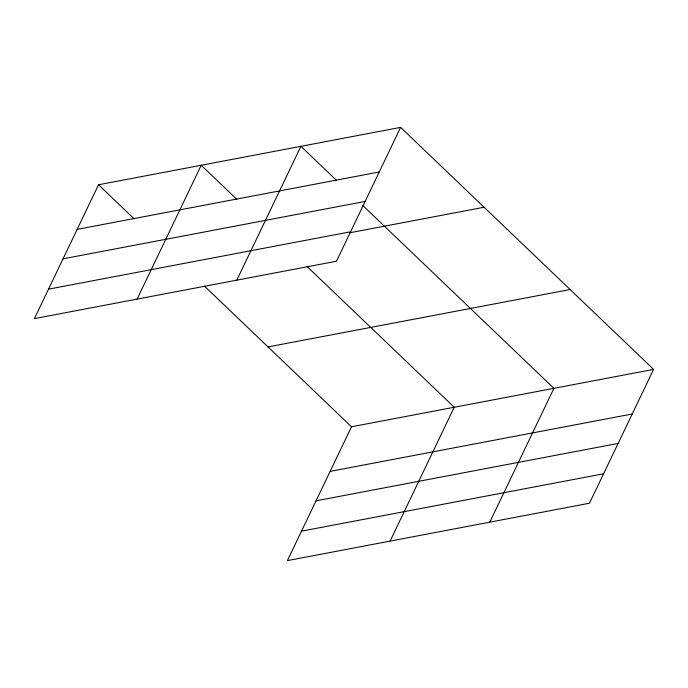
<?xml version="1.0" encoding="UTF-8"?>
<svg xmlns="http://www.w3.org/2000/svg" width="688" height="688" viewBox="0 0 688 688"><rect width="100%" height="100%" fill="white"/><g stroke="black" fill="none" stroke-linecap="round" stroke-linejoin="round"><path stroke-width="1.03" d="M400.605 127.383L98.522 184.771L34.4 318.613L336.484 261.225L400.605 127.383L653.6 369.387L589.478 503.229L287.395 560.617L351.516 426.775L653.6 369.387M137.11 299.099L201.231 165.258L236.792 199.279M236.792 280.162L300.923 146.32L336.484 180.342M390.096 541.103L454.226 407.262L307.192 266.617M489.787 522.166L553.909 388.324L362.765 205.48M77.159 229.371L379.243 171.983M63.047 258.817L365.13 201.438M48.513 289.166L350.596 231.779M349.779 232.759L484.094 207.251M268.028 346.915L570.111 289.528M330.145 471.375L632.229 413.987M316.041 500.821L618.125 443.433M301.499 531.162L603.582 473.783M98.522 184.771L134.083 218.784M204.482 286.131L351.516 426.775"/></g></svg>
